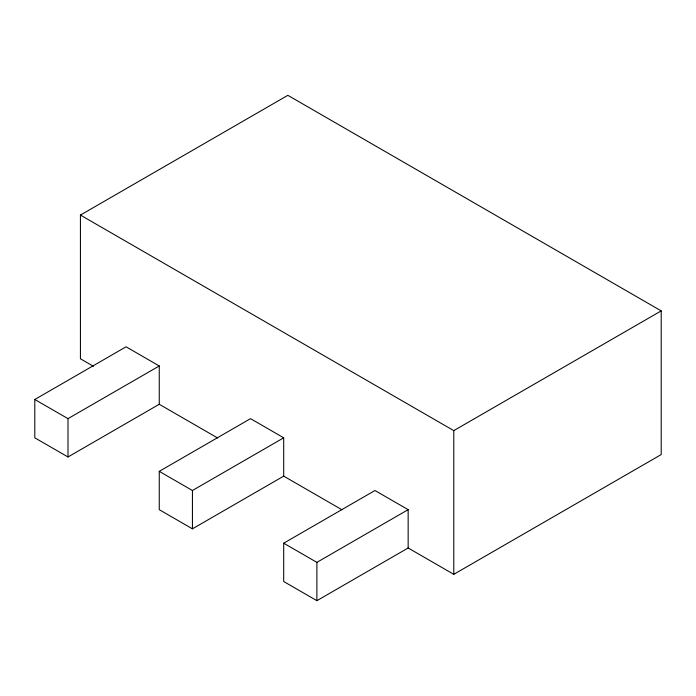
<?xml version="1.0" encoding="UTF-8"?>
<svg xmlns="http://www.w3.org/2000/svg" width="696" height="696" viewBox="0 0 696 696"><rect width="100%" height="100%" fill="white"/><g stroke="black" fill="none" stroke-linecap="round" stroke-linejoin="round"><path stroke-width="1.04" d="M93.473 366.305L80.431 358.779L80.431 215.073L287.848 95.326L661.2 310.877L661.2 454.584L453.783 574.331L408.152 547.987L316.889 600.674L283.698 581.517L283.698 543.193L374.961 490.506L408.152 509.663L408.152 547.987M34.8 399.495L126.063 346.799L159.254 365.965L159.254 404.28L67.991 456.976L34.8 437.819L34.8 399.495L67.991 418.653L159.254 365.965M159.254 471.349L250.516 418.653L283.698 437.81L283.698 476.134L192.435 528.83L159.254 509.663L159.254 471.349L192.435 490.506L283.698 437.81M80.431 215.073L453.783 430.624L661.2 310.877M283.698 543.193L316.889 562.359L408.152 509.663M159.254 404.28L217.587 437.967M283.698 476.134L342.032 509.811M453.783 430.624L453.783 574.331M316.889 562.359L316.889 600.674M192.435 490.506L192.435 528.83M67.991 418.653L67.991 456.976"/></g></svg>
